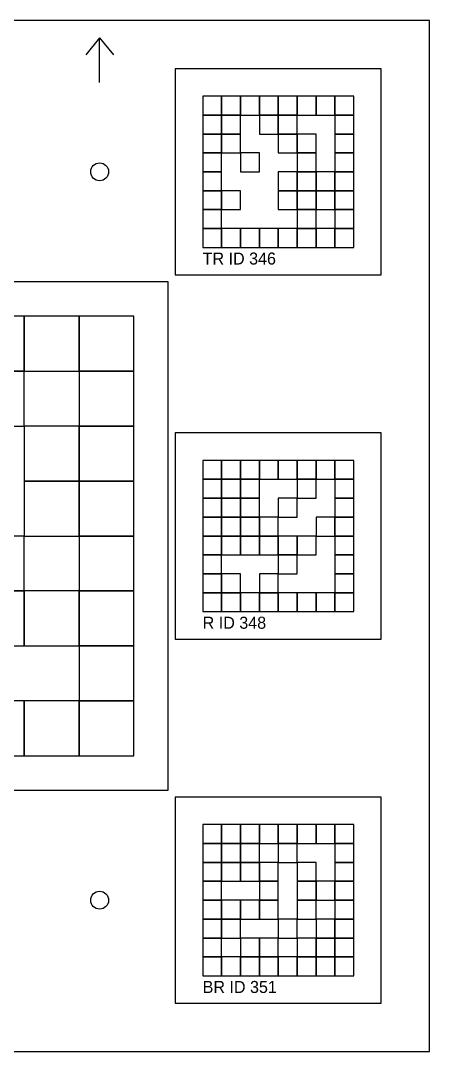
# Model space of a CAD drawing. Extents: x 0 to 1260, y -12 to 1580.
# Drawn here: x 1141 to 1260, y 960 to 1260 of the extents above; entities that cross this region are included whole.
import ezdxf

# ---------------------------------------------------------------- set-up
doc = ezdxf.new("R2010")
doc.units = 0
for name, color, linetype in [('BLACK_POCKET', 7, 'CONTINUOUS'), ('CUT', 7, 'CONTINUOUS'), ('LABEL', 3, 'CONTINUOUS'), ('MOUNT_HOLE', 6, 'CONTINUOUS'), ('ORIENTATION', 7, 'CONTINUOUS'), ('QUIET_ZONE', 5, 'CONTINUOUS'), ('TAG_BOUNDARY', 8, 'CONTINUOUS')]:
    doc.layers.add(name, color=color, linetype=linetype)

msp = doc.modelspace()

# ---------------------------------------------------------------- linework, layer by layer
at = {"layer": 'BLACK_POCKET'}
for p, q in [((1199.5, 1238), (1194, 1238)), ((1194, 1238), (1194, 1232.5)), ((1199.5, 1232.5), (1199.5, 1238)), ((1205, 1238), (1199.5, 1238)), ((1199.5, 1238), (1199.5, 1232.5)), ((1205, 1232.5), (1205, 1238)), ((1210.5, 1238), (1205, 1238)), ((1205, 1238), (1205, 1232.5)), ((1210.5, 1232.5), (1210.5, 1238)), ((1216, 1238), (1210.5, 1238)), ((1210.5, 1238), (1210.5, 1232.5)), ((1216, 1232.5), (1216, 1238)), ((1221.5, 1238), (1216, 1238)), ((1216, 1238), (1216, 1232.5)), ((1221.5, 1232.5), (1221.5, 1238)), ((1227, 1238), (1221.5, 1238)), ((1221.5, 1238), (1221.5, 1232.5)), ((1227, 1232.5), (1227, 1238)), ((1232.5, 1238), (1227, 1238)), ((1227, 1238), (1227, 1232.5)), ((1232.5, 1232.5), (1232.5, 1238)), ((1238, 1238), (1232.5, 1238)), ((1232.5, 1238), (1232.5, 1232.5)), ((1238, 1232.5), (1238, 1238)), ((1194, 1232.5), (1199.5, 1232.5)), ((1199.5, 1232.5), (1194, 1232.5)), ((1194, 1232.5), (1194, 1227)), ((1199.5, 1232.5), (1205, 1232.5)), ((1199.5, 1227), (1199.5, 1232.5)), ((1205, 1232.5), (1199.5, 1232.5)), ((1199.5, 1232.5), (1199.5, 1227)), ((1205, 1232.5), (1210.5, 1232.5)), ((1205, 1227), (1205, 1232.5)), ((1210.5, 1232.5), (1216, 1232.5)), ((1216, 1232.5), (1210.5, 1232.5)), ((1210.5, 1232.5), (1210.5, 1227)), ((1216, 1232.5), (1221.5, 1232.5)), ((1216, 1227), (1216, 1232.5)), ((1221.5, 1232.5), (1216, 1232.5)), ((1216, 1232.5), (1216, 1227)), ((1221.5, 1232.5), (1227, 1232.5)), ((1221.5, 1227), (1221.5, 1232.5)), ((1227, 1232.5), (1232.5, 1232.5)), ((1232.5, 1232.5), (1238, 1232.5)), ((1238, 1232.5), (1232.5, 1232.5)), ((1232.5, 1232.5), (1232.5, 1227)), ((1238, 1227), (1238, 1232.5)), ((1194, 1227), (1199.5, 1227)), ((1199.5, 1227), (1194, 1227)), ((1194, 1227), (1194, 1221.5)), ((1199.5, 1227), (1205, 1227)), ((1199.5, 1221.5), (1199.5, 1227)), ((1205, 1227), (1199.5, 1227)), ((1199.5, 1227), (1199.5, 1221.5)), ((1205, 1221.5), (1205, 1227)), ((1210.5, 1227), (1216, 1227)), ((1216, 1227), (1221.5, 1227)), ((1221.5, 1227), (1216, 1227)), ((1216, 1227), (1216, 1221.5)), ((1221.5, 1221.5), (1221.5, 1227)), ((1227, 1227), (1221.5, 1227)), ((1221.5, 1227), (1221.5, 1221.5)), ((1227, 1221.5), (1227, 1227)), ((1232.5, 1227), (1238, 1227)), ((1238, 1227), (1232.5, 1227)), ((1232.5, 1227), (1232.5, 1221.5)), ((1238, 1221.5), (1238, 1227)), ((1194, 1221.5), (1199.5, 1221.5)), ((1199.5, 1221.5), (1194, 1221.5)), ((1194, 1221.5), (1194, 1216)), ((1199.5, 1221.5), (1205, 1221.5)), ((1199.5, 1216), (1199.5, 1221.5)), ((1210.5, 1221.5), (1205, 1221.5)), ((1205, 1221.5), (1205, 1216)), ((1210.5, 1216), (1210.5, 1221.5)), ((1216, 1221.5), (1221.5, 1221.5)), ((1221.5, 1221.5), (1227, 1221.5)), ((1227, 1221.5), (1221.5, 1221.5)), ((1221.5, 1221.5), (1221.5, 1216)), ((1227, 1216), (1227, 1221.5)), ((1232.5, 1221.5), (1238, 1221.5)), ((1238, 1221.5), (1232.5, 1221.5)), ((1232.5, 1221.5), (1232.5, 1216)), ((1238, 1216), (1238, 1221.5)), ((1194, 1216), (1199.5, 1216)), ((1199.5, 1216), (1194, 1216)), ((1194, 1216), (1194, 1210.5)), ((1199.5, 1210.5), (1199.5, 1216)), ((1205, 1216), (1210.5, 1216)), ((1221.5, 1216), (1216, 1216)), ((1216, 1216), (1216, 1210.5)), ((1221.5, 1216), (1227, 1216)), ((1221.5, 1210.5), (1221.5, 1216)), ((1227, 1216), (1221.5, 1216)), ((1221.5, 1216), (1221.5, 1210.5)), ((1227, 1210.5), (1227, 1216)), ((1232.5, 1216), (1227, 1216)), ((1227, 1216), (1227, 1210.5)), ((1232.5, 1216), (1238, 1216)), ((1232.5, 1210.5), (1232.5, 1216)), ((1238, 1216), (1232.5, 1216)), ((1232.5, 1216), (1232.5, 1210.5)), ((1238, 1210.5), (1238, 1216)), ((1194, 1210.5), (1199.5, 1210.5)), ((1199.5, 1210.5), (1194, 1210.5)), ((1194, 1210.5), (1194, 1205)), ((1199.5, 1205), (1199.5, 1210.5)), ((1205, 1210.5), (1199.5, 1210.5)), ((1199.5, 1210.5), (1199.5, 1205)), ((1205, 1205), (1205, 1210.5)), ((1216, 1210.5), (1221.5, 1210.5)), ((1221.5, 1210.5), (1216, 1210.5)), ((1216, 1210.5), (1216, 1205)), ((1221.5, 1210.5), (1227, 1210.5)), ((1221.5, 1205), (1221.5, 1210.5)), ((1227, 1210.5), (1221.5, 1210.5)), ((1221.5, 1210.5), (1221.5, 1205)), ((1227, 1210.5), (1232.5, 1210.5)), ((1227, 1205), (1227, 1210.5)), ((1232.5, 1210.5), (1227, 1210.5)), ((1227, 1210.5), (1227, 1205)), ((1232.5, 1210.5), (1238, 1210.5)), ((1232.5, 1205), (1232.5, 1210.5)), ((1238, 1210.5), (1232.5, 1210.5)), ((1232.5, 1210.5), (1232.5, 1205)), ((1238, 1205), (1238, 1210.5)), ((1194, 1205), (1199.5, 1205)), ((1199.5, 1205), (1194, 1205)), ((1194, 1205), (1194, 1199.5)), ((1199.5, 1205), (1205, 1205)), ((1199.5, 1199.5), (1199.5, 1205)), ((1216, 1205), (1221.5, 1205)), ((1221.5, 1205), (1227, 1205)), ((1227, 1205), (1221.5, 1205)), ((1221.5, 1205), (1221.5, 1199.5)), ((1227, 1205), (1232.5, 1205)), ((1227, 1199.5), (1227, 1205)), ((1232.5, 1205), (1238, 1205)), ((1238, 1205), (1232.5, 1205)), ((1232.5, 1205), (1232.5, 1199.5)), ((1238, 1199.5), (1238, 1205)), ((1194, 1199.5), (1199.5, 1199.5)), ((1199.5, 1199.5), (1194, 1199.5)), ((1194, 1199.5), (1194, 1194)), ((1199.5, 1194), (1199.5, 1199.5)), ((1205, 1199.5), (1199.5, 1199.5)), ((1199.5, 1199.5), (1199.5, 1194)), ((1205, 1194), (1205, 1199.5)), ((1210.5, 1199.5), (1205, 1199.5)), ((1205, 1199.5), (1205, 1194)), ((1210.5, 1194), (1210.5, 1199.5)), ((1216, 1199.5), (1210.5, 1199.5)), ((1210.5, 1199.5), (1210.5, 1194)), ((1216, 1194), (1216, 1199.5)), ((1221.5, 1199.5), (1216, 1199.5)), ((1216, 1199.5), (1216, 1194)), ((1221.5, 1199.5), (1227, 1199.5)), ((1221.5, 1194), (1221.5, 1199.5)), ((1227, 1199.5), (1221.5, 1199.5)), ((1221.5, 1199.5), (1221.5, 1194)), ((1227, 1194), (1227, 1199.5)), ((1232.5, 1199.5), (1227, 1199.5)), ((1227, 1199.5), (1227, 1194)), ((1232.5, 1199.5), (1238, 1199.5)), ((1232.5, 1194), (1232.5, 1199.5)), ((1238, 1199.5), (1232.5, 1199.5)), ((1232.5, 1199.5), (1232.5, 1194)), ((1238, 1194), (1238, 1199.5)), ((1194, 1194), (1199.5, 1194)), ((1199.5, 1194), (1205, 1194)), ((1205, 1194), (1210.5, 1194)), ((1210.5, 1194), (1216, 1194)), ((1216, 1194), (1221.5, 1194)), ((1221.5, 1194), (1227, 1194)), ((1227, 1194), (1232.5, 1194)), ((1232.5, 1194), (1238, 1194)), ((1142, 1174), (1126, 1174)), ((1142, 1158), (1142, 1174)), ((1158, 1174), (1142, 1174)), ((1142, 1174), (1142, 1158)), ((1158, 1158), (1158, 1174)), ((1174, 1174), (1158, 1174)), ((1158, 1174), (1158, 1158)), ((1174, 1158), (1174, 1174)), ((1126, 1158), (1142, 1158)), ((1142, 1158), (1126, 1158)), ((1142, 1158), (1158, 1158)), ((1142, 1142), (1142, 1158)), ((1158, 1158), (1174, 1158)), ((1174, 1158), (1158, 1158)), ((1158, 1158), (1158, 1142)), ((1174, 1142), (1174, 1158)), ((1126, 1142), (1142, 1142)), ((1158, 1142), (1142, 1142)), ((1142, 1142), (1142, 1126)), ((1158, 1142), (1174, 1142)), ((1158, 1126), (1158, 1142)), ((1174, 1142), (1158, 1142)), ((1158, 1142), (1158, 1126)), ((1174, 1126), (1174, 1142)), ((1199.5, 1132), (1194, 1132)), ((1194, 1132), (1194, 1126.5)), ((1199.5, 1126.5), (1199.5, 1132)), ((1205, 1132), (1199.5, 1132)), ((1199.5, 1132), (1199.5, 1126.5)), ((1205, 1126.5), (1205, 1132)), ((1210.5, 1132), (1205, 1132)), ((1205, 1132), (1205, 1126.5)), ((1210.5, 1126.5), (1210.5, 1132)), ((1216, 1132), (1210.5, 1132)), ((1210.5, 1132), (1210.5, 1126.5)), ((1216, 1126.5), (1216, 1132)), ((1221.5, 1132), (1216, 1132)), ((1216, 1132), (1216, 1126.5)), ((1221.5, 1126.5), (1221.5, 1132)), ((1227, 1132), (1221.5, 1132)), ((1221.5, 1132), (1221.5, 1126.5)), ((1227, 1126.5), (1227, 1132)), ((1232.5, 1132), (1227, 1132)), ((1227, 1132), (1227, 1126.5)), ((1232.5, 1126.5), (1232.5, 1132)), ((1238, 1132), (1232.5, 1132)), ((1232.5, 1132), (1232.5, 1126.5)), ((1238, 1126.5), (1238, 1132)), ((1142, 1126), (1158, 1126)), ((1158, 1126), (1142, 1126)), ((1142, 1126), (1142, 1110)), ((1158, 1126), (1174, 1126)), ((1158, 1110), (1158, 1126)), ((1174, 1126), (1158, 1126)), ((1158, 1126), (1158, 1110)), ((1174, 1110), (1174, 1126)), ((1194, 1126.5), (1199.5, 1126.5)), ((1199.5, 1126.5), (1194, 1126.5)), ((1194, 1126.5), (1194, 1121)), ((1199.5, 1126.5), (1205, 1126.5)), ((1199.5, 1121), (1199.5, 1126.5)), ((1205, 1126.5), (1199.5, 1126.5)), ((1199.5, 1126.5), (1199.5, 1121)), ((1205, 1126.5), (1210.5, 1126.5)), ((1205, 1121), (1205, 1126.5)), ((1210.5, 1126.5), (1205, 1126.5)), ((1205, 1126.5), (1205, 1121)), ((1210.5, 1126.5), (1216, 1126.5)), ((1210.5, 1121), (1210.5, 1126.5)), ((1216, 1126.5), (1221.5, 1126.5)), ((1221.5, 1126.5), (1227, 1126.5)), ((1227, 1126.5), (1221.5, 1126.5)), ((1221.5, 1126.5), (1221.5, 1121)), ((1227, 1126.5), (1232.5, 1126.5)), ((1227, 1121), (1227, 1126.5)), ((1232.5, 1126.5), (1238, 1126.5)), ((1238, 1126.5), (1232.5, 1126.5)), ((1232.5, 1126.5), (1232.5, 1121)), ((1238, 1121), (1238, 1126.5)), ((1194, 1121), (1199.5, 1121)), ((1199.5, 1121), (1194, 1121)), ((1194, 1121), (1194, 1115.5)), ((1199.5, 1121), (1205, 1121)), ((1199.5, 1115.5), (1199.5, 1121)), ((1205, 1121), (1199.5, 1121)), ((1199.5, 1121), (1199.5, 1115.5)), ((1205, 1121), (1210.5, 1121)), ((1205, 1115.5), (1205, 1121)), ((1210.5, 1121), (1205, 1121)), ((1205, 1121), (1205, 1115.5)), ((1210.5, 1115.5), (1210.5, 1121)), ((1221.5, 1121), (1216, 1121)), ((1216, 1121), (1216, 1115.5)), ((1221.5, 1121), (1227, 1121)), ((1221.5, 1115.5), (1221.5, 1121)), ((1232.5, 1121), (1238, 1121)), ((1238, 1121), (1232.5, 1121)), ((1232.5, 1121), (1232.5, 1115.5)), ((1238, 1115.5), (1238, 1121)), ((1194, 1115.5), (1199.5, 1115.5)), ((1199.5, 1115.5), (1194, 1115.5)), ((1194, 1115.5), (1194, 1110)), ((1199.5, 1115.5), (1205, 1115.5)), ((1199.5, 1110), (1199.5, 1115.5)), ((1205, 1115.5), (1199.5, 1115.5)), ((1199.5, 1115.5), (1199.5, 1110)), ((1205, 1115.5), (1210.5, 1115.5)), ((1205, 1110), (1205, 1115.5)), ((1210.5, 1115.5), (1205, 1115.5)), ((1205, 1115.5), (1205, 1110)), ((1210.5, 1110), (1210.5, 1115.5)), ((1216, 1115.5), (1210.5, 1115.5)), ((1210.5, 1115.5), (1210.5, 1110)), ((1216, 1115.5), (1221.5, 1115.5)), ((1216, 1110), (1216, 1115.5)), ((1232.5, 1115.5), (1227, 1115.5)), ((1227, 1115.5), (1227, 1110)), ((1232.5, 1115.5), (1238, 1115.5)), ((1232.5, 1110), (1232.5, 1115.5)), ((1238, 1115.5), (1232.5, 1115.5)), ((1232.5, 1115.5), (1232.5, 1110)), ((1238, 1110), (1238, 1115.5)), ((1142, 1110), (1126, 1110)), ((1142, 1110), (1158, 1110)), ((1142, 1094), (1142, 1110)), ((1158, 1110), (1174, 1110)), ((1174, 1110), (1158, 1110)), ((1158, 1110), (1158, 1094)), ((1174, 1094), (1174, 1110)), ((1194, 1110), (1199.5, 1110)), ((1199.5, 1110), (1194, 1110)), ((1194, 1110), (1194, 1104.5)), ((1199.5, 1110), (1205, 1110)), ((1199.5, 1104.5), (1199.5, 1110)), ((1205, 1110), (1199.5, 1110)), ((1199.5, 1110), (1199.5, 1104.5)), ((1205, 1110), (1210.5, 1110)), ((1205, 1104.5), (1205, 1110)), ((1210.5, 1110), (1205, 1110)), ((1205, 1110), (1205, 1104.5)), ((1210.5, 1110), (1216, 1110)), ((1210.5, 1104.5), (1210.5, 1110)), ((1216, 1110), (1210.5, 1110)), ((1210.5, 1110), (1210.5, 1104.5)), ((1216, 1104.5), (1216, 1110)), ((1221.5, 1110), (1216, 1110)), ((1216, 1110), (1216, 1104.5)), ((1221.5, 1104.5), (1221.5, 1110)), ((1227, 1110), (1221.5, 1110)), ((1221.5, 1110), (1221.5, 1104.5)), ((1227, 1110), (1232.5, 1110)), ((1227, 1104.5), (1227, 1110)), ((1232.5, 1110), (1238, 1110)), ((1238, 1110), (1232.5, 1110)), ((1232.5, 1110), (1232.5, 1104.5)), ((1238, 1104.5), (1238, 1110)), ((1194, 1104.5), (1199.5, 1104.5)), ((1199.5, 1104.5), (1194, 1104.5)), ((1194, 1104.5), (1194, 1099)), ((1199.5, 1104.5), (1205, 1104.5)), ((1199.5, 1099), (1199.5, 1104.5)), ((1205, 1104.5), (1210.5, 1104.5)), ((1210.5, 1104.5), (1216, 1104.5)), ((1216, 1104.5), (1221.5, 1104.5)), ((1221.5, 1104.5), (1216, 1104.5)), ((1216, 1104.5), (1216, 1099)), ((1221.5, 1104.5), (1227, 1104.5)), ((1221.5, 1099), (1221.5, 1104.5)), ((1232.5, 1104.5), (1238, 1104.5)), ((1238, 1104.5), (1232.5, 1104.5)), ((1232.5, 1104.5), (1232.5, 1099)), ((1238, 1099), (1238, 1104.5)), ((1194, 1099), (1199.5, 1099)), ((1199.5, 1099), (1194, 1099)), ((1194, 1099), (1194, 1093.5)), ((1199.5, 1093.5), (1199.5, 1099)), ((1205, 1099), (1199.5, 1099)), ((1199.5, 1099), (1199.5, 1093.5)), ((1205, 1093.5), (1205, 1099)), ((1216, 1099), (1210.5, 1099)), ((1210.5, 1099), (1210.5, 1093.5)), ((1216, 1099), (1221.5, 1099)), ((1216, 1093.5), (1216, 1099)), ((1232.5, 1099), (1238, 1099)), ((1238, 1099), (1232.5, 1099)), ((1232.5, 1099), (1232.5, 1093.5)), ((1238, 1093.5), (1238, 1099)), ((1126, 1094), (1142, 1094)), ((1142, 1094), (1126, 1094)), ((1142, 1078), (1142, 1094)), ((1158, 1094), (1142, 1094)), ((1142, 1094), (1142, 1078)), ((1158, 1094), (1174, 1094)), ((1158, 1078), (1158, 1094)), ((1174, 1094), (1158, 1094)), ((1158, 1094), (1158, 1078)), ((1174, 1078), (1174, 1094)), ((1194, 1093.5), (1199.5, 1093.5)), ((1199.5, 1093.5), (1194, 1093.5)), ((1194, 1093.5), (1194, 1088)), ((1199.5, 1093.5), (1205, 1093.5)), ((1199.5, 1088), (1199.5, 1093.5)), ((1205, 1093.5), (1199.5, 1093.5)), ((1199.5, 1093.5), (1199.5, 1088)), ((1205, 1088), (1205, 1093.5)), ((1210.5, 1093.5), (1205, 1093.5)), ((1205, 1093.5), (1205, 1088)), ((1210.5, 1093.5), (1216, 1093.5)), ((1210.5, 1088), (1210.5, 1093.5)), ((1216, 1093.5), (1210.5, 1093.5)), ((1210.5, 1093.5), (1210.5, 1088)), ((1216, 1088), (1216, 1093.5)), ((1221.5, 1093.5), (1216, 1093.5)), ((1216, 1093.5), (1216, 1088)), ((1221.5, 1088), (1221.5, 1093.5)), ((1227, 1093.5), (1221.5, 1093.5)), ((1221.5, 1093.5), (1221.5, 1088)), ((1227, 1088), (1227, 1093.5)), ((1232.5, 1093.5), (1227, 1093.5)), ((1227, 1093.5), (1227, 1088)), ((1232.5, 1093.5), (1238, 1093.5)), ((1232.5, 1088), (1232.5, 1093.5)), ((1238, 1093.5), (1232.5, 1093.5)), ((1232.5, 1093.5), (1232.5, 1088)), ((1238, 1088), (1238, 1093.5)), ((1194, 1088), (1199.5, 1088)), ((1199.5, 1088), (1205, 1088)), ((1205, 1088), (1210.5, 1088)), ((1210.5, 1088), (1216, 1088)), ((1216, 1088), (1221.5, 1088)), ((1221.5, 1088), (1227, 1088)), ((1227, 1088), (1232.5, 1088)), ((1232.5, 1088), (1238, 1088)), ((1126, 1078), (1142, 1078)), ((1142, 1078), (1158, 1078)), ((1158, 1078), (1174, 1078)), ((1174, 1078), (1158, 1078)), ((1158, 1078), (1158, 1062)), ((1174, 1062), (1174, 1078)), ((1142, 1062), (1126, 1062)), ((1142, 1046), (1142, 1062)), ((1158, 1062), (1142, 1062)), ((1142, 1062), (1142, 1046)), ((1158, 1062), (1174, 1062)), ((1158, 1046), (1158, 1062)), ((1174, 1062), (1158, 1062)), ((1158, 1062), (1158, 1046)), ((1174, 1046), (1174, 1062)), ((1126, 1046), (1142, 1046)), ((1142, 1046), (1158, 1046)), ((1158, 1046), (1174, 1046)), ((1199.5, 1026), (1194, 1026)), ((1194, 1026), (1194, 1020.5)), ((1199.5, 1020.5), (1199.5, 1026)), ((1205, 1026), (1199.5, 1026)), ((1199.5, 1026), (1199.5, 1020.5)), ((1205, 1020.5), (1205, 1026)), ((1210.5, 1026), (1205, 1026)), ((1205, 1026), (1205, 1020.5)), ((1210.5, 1020.5), (1210.5, 1026)), ((1216, 1026), (1210.5, 1026)), ((1210.5, 1026), (1210.5, 1020.5)), ((1216, 1020.5), (1216, 1026)), ((1221.5, 1026), (1216, 1026)), ((1216, 1026), (1216, 1020.5)), ((1221.5, 1020.5), (1221.5, 1026)), ((1227, 1026), (1221.5, 1026)), ((1221.5, 1026), (1221.5, 1020.5)), ((1227, 1020.5), (1227, 1026)), ((1232.5, 1026), (1227, 1026)), ((1227, 1026), (1227, 1020.5)), ((1232.5, 1020.5), (1232.5, 1026)), ((1238, 1026), (1232.5, 1026)), ((1232.5, 1026), (1232.5, 1020.5)), ((1238, 1020.5), (1238, 1026)), ((1194, 1020.5), (1199.5, 1020.5)), ((1199.5, 1020.5), (1194, 1020.5)), ((1194, 1020.5), (1194, 1015)), ((1199.5, 1020.5), (1205, 1020.5)), ((1199.5, 1015), (1199.5, 1020.5)), ((1205, 1020.5), (1199.5, 1020.5)), ((1199.5, 1020.5), (1199.5, 1015)), ((1205, 1020.5), (1210.5, 1020.5)), ((1205, 1015), (1205, 1020.5)), ((1210.5, 1020.5), (1205, 1020.5)), ((1205, 1020.5), (1205, 1015)), ((1210.5, 1020.5), (1216, 1020.5)), ((1210.5, 1015), (1210.5, 1020.5)), ((1216, 1020.5), (1221.5, 1020.5)), ((1221.5, 1020.5), (1216, 1020.5)), ((1216, 1020.5), (1216, 1015)), ((1221.5, 1020.5), (1227, 1020.5)), ((1221.5, 1015), (1221.5, 1020.5)), ((1227, 1020.5), (1232.5, 1020.5)), ((1232.5, 1020.5), (1238, 1020.5)), ((1238, 1020.5), (1232.5, 1020.5)), ((1232.5, 1020.5), (1232.5, 1015)), ((1238, 1015), (1238, 1020.5)), ((1194, 1015), (1199.5, 1015)), ((1199.5, 1015), (1194, 1015)), ((1194, 1015), (1194, 1009.5)), ((1199.5, 1015), (1205, 1015)), ((1199.5, 1009.5), (1199.5, 1015)), ((1205, 1015), (1199.5, 1015)), ((1199.5, 1015), (1199.5, 1009.5)), ((1205, 1015), (1210.5, 1015)), ((1205, 1009.5), (1205, 1015)), ((1210.5, 1015), (1205, 1015)), ((1205, 1015), (1205, 1009.5)), ((1210.5, 1009.5), (1210.5, 1015)), ((1216, 1015), (1210.5, 1015)), ((1210.5, 1015), (1210.5, 1009.5)), ((1216, 1015), (1221.5, 1015)), ((1216, 1009.5), (1216, 1015)), ((1227, 1015), (1221.5, 1015)), ((1221.5, 1015), (1221.5, 1009.5)), ((1227, 1009.5), (1227, 1015)), ((1232.5, 1015), (1238, 1015)), ((1238, 1015), (1232.5, 1015)), ((1232.5, 1015), (1232.5, 1009.5)), ((1238, 1009.5), (1238, 1015)), ((1194, 1009.5), (1199.5, 1009.5)), ((1199.5, 1009.5), (1194, 1009.5)), ((1194, 1009.5), (1194, 1004)), ((1199.5, 1009.5), (1205, 1009.5)), ((1199.5, 1004), (1199.5, 1009.5)), ((1205, 1009.5), (1210.5, 1009.5)), ((1210.5, 1009.5), (1216, 1009.5)), ((1216, 1009.5), (1210.5, 1009.5)), ((1210.5, 1009.5), (1210.5, 1004)), ((1216, 1004), (1216, 1009.5)), ((1221.5, 1009.5), (1227, 1009.5)), ((1227, 1009.5), (1221.5, 1009.5)), ((1221.5, 1009.5), (1221.5, 1004)), ((1227, 1004), (1227, 1009.5)), ((1232.5, 1009.5), (1227, 1009.5)), ((1227, 1009.5), (1227, 1004)), ((1232.5, 1009.5), (1238, 1009.5)), ((1232.5, 1004), (1232.5, 1009.5)), ((1238, 1009.5), (1232.5, 1009.5)), ((1232.5, 1009.5), (1232.5, 1004)), ((1238, 1004), (1238, 1009.5)), ((1194, 1004), (1199.5, 1004)), ((1199.5, 1004), (1194, 1004)), ((1194, 1004), (1194, 998.5)), ((1199.5, 998.5), (1199.5, 1004)), ((1205, 1004), (1199.5, 1004)), ((1199.5, 1004), (1199.5, 998.5)), ((1205, 998.5), (1205, 1004)), ((1210.5, 1004), (1205, 1004)), ((1205, 1004), (1205, 998.5)), ((1210.5, 1004), (1216, 1004)), ((1210.5, 998.5), (1210.5, 1004)), ((1216, 1004), (1210.5, 1004)), ((1210.5, 1004), (1210.5, 998.5)), ((1216, 998.5), (1216, 1004)), ((1221.5, 1004), (1227, 1004)), ((1227, 1004), (1221.5, 1004)), ((1221.5, 1004), (1221.5, 998.5)), ((1227, 1004), (1232.5, 1004)), ((1227, 998.5), (1227, 1004)), ((1232.5, 1004), (1238, 1004)), ((1238, 1004), (1232.5, 1004)), ((1232.5, 1004), (1232.5, 998.5)), ((1238, 998.5), (1238, 1004)), ((1194, 998.5), (1199.5, 998.5)), ((1199.5, 998.5), (1194, 998.5)), ((1194, 998.5), (1194, 993)), ((1199.5, 998.5), (1205, 998.5)), ((1199.5, 993), (1199.5, 998.5)), ((1205, 998.5), (1199.5, 998.5)), ((1199.5, 998.5), (1199.5, 993)), ((1205, 998.5), (1210.5, 998.5)), ((1205, 993), (1205, 998.5)), ((1210.5, 998.5), (1216, 998.5)), ((1221.5, 998.5), (1216, 998.5)), ((1216, 998.5), (1216, 993)), ((1221.5, 998.5), (1227, 998.5)), ((1221.5, 993), (1221.5, 998.5)), ((1232.5, 998.5), (1227, 998.5)), ((1227, 998.5), (1227, 993)), ((1232.5, 998.5), (1238, 998.5)), ((1232.5, 993), (1232.5, 998.5)), ((1238, 998.5), (1232.5, 998.5)), ((1232.5, 998.5), (1232.5, 993)), ((1238, 993), (1238, 998.5)), ((1194, 993), (1199.5, 993)), ((1199.5, 993), (1194, 993)), ((1194, 993), (1194, 987.5)), ((1199.5, 993), (1205, 993)), ((1199.5, 987.5), (1199.5, 993)), ((1210.5, 993), (1205, 993)), ((1205, 993), (1205, 987.5)), ((1210.5, 987.5), (1210.5, 993)), ((1216, 993), (1210.5, 993)), ((1210.5, 993), (1210.5, 987.5)), ((1216, 993), (1221.5, 993)), ((1216, 987.5), (1216, 993)), ((1227, 993), (1221.5, 993)), ((1221.5, 993), (1221.5, 987.5)), ((1227, 993), (1232.5, 993)), ((1227, 987.5), (1227, 993)), ((1232.5, 993), (1227, 993)), ((1227, 993), (1227, 987.5)), ((1232.5, 993), (1238, 993)), ((1232.5, 987.5), (1232.5, 993)), ((1238, 993), (1232.5, 993)), ((1232.5, 993), (1232.5, 987.5)), ((1238, 987.5), (1238, 993)), ((1194, 987.5), (1199.5, 987.5)), ((1199.5, 987.5), (1194, 987.5)), ((1194, 987.5), (1194, 982)), ((1199.5, 982), (1199.5, 987.5)), ((1205, 987.5), (1199.5, 987.5)), ((1199.5, 987.5), (1199.5, 982)), ((1205, 987.5), (1210.5, 987.5)), ((1205, 982), (1205, 987.5)), ((1210.5, 987.5), (1205, 987.5)), ((1205, 987.5), (1205, 982)), ((1210.5, 987.5), (1216, 987.5)), ((1210.5, 982), (1210.5, 987.5)), ((1216, 987.5), (1210.5, 987.5)), ((1210.5, 987.5), (1210.5, 982)), ((1216, 982), (1216, 987.5)), ((1221.5, 987.5), (1216, 987.5)), ((1216, 987.5), (1216, 982)), ((1221.5, 987.5), (1227, 987.5)), ((1221.5, 982), (1221.5, 987.5)), ((1227, 987.5), (1221.5, 987.5)), ((1221.5, 987.5), (1221.5, 982)), ((1227, 987.5), (1232.5, 987.5)), ((1227, 982), (1227, 987.5)), ((1232.5, 987.5), (1227, 987.5)), ((1227, 987.5), (1227, 982)), ((1232.5, 987.5), (1238, 987.5)), ((1232.5, 982), (1232.5, 987.5)), ((1238, 987.5), (1232.5, 987.5)), ((1232.5, 987.5), (1232.5, 982)), ((1238, 982), (1238, 987.5)), ((1194, 982), (1199.5, 982)), ((1199.5, 982), (1205, 982)), ((1205, 982), (1210.5, 982)), ((1210.5, 982), (1216, 982)), ((1216, 982), (1221.5, 982)), ((1221.5, 982), (1227, 982)), ((1227, 982), (1232.5, 982)), ((1232.5, 982), (1238, 982))]:
    msp.add_line(p, q, dxfattribs=at)
at = {"layer": 'CUT'}
for p, q in [((1260, 1260), (960, 1260)), ((1260, 960), (1260, 1260)), ((960, 960), (1260, 960))]:
    msp.add_line(p, q, dxfattribs=at)
at = {"layer": 'MOUNT_HOLE'}
for centre in [(1164, 1216), (1164, 1004)]:
    msp.add_circle(centre, 2.6, dxfattribs=at)
at = {"layer": 'ORIENTATION'}
for p, q in [((1164, 1255), (1160, 1250)), ((1164, 1242), (1164, 1255)), ((1164, 1255), (1168, 1250))]:
    msp.add_line(p, q, dxfattribs=at)
at = {"layer": 'QUIET_ZONE'}
for p, q in [((1246, 1246), (1186, 1246)), ((1186, 1246), (1186, 1186)), ((1246, 1186), (1246, 1246)), ((1186, 1186), (1246, 1186)), ((1184, 1184), (1036, 1184)), ((1184, 1036), (1184, 1184)), ((1246, 1140), (1186, 1140)), ((1186, 1140), (1186, 1080)), ((1246, 1080), (1246, 1140)), ((1186, 1080), (1246, 1080)), ((1036, 1036), (1184, 1036)), ((1246, 1034), (1186, 1034)), ((1186, 1034), (1186, 974)), ((1246, 974), (1246, 1034)), ((1186, 974), (1246, 974))]:
    msp.add_line(p, q, dxfattribs=at)
at = {"layer": 'TAG_BOUNDARY'}
for p, q in [((1238, 1238), (1194, 1238)), ((1194, 1238), (1194, 1194)), ((1238, 1194), (1238, 1238)), ((1194, 1194), (1238, 1194)), ((1174, 1174), (1046, 1174)), ((1174, 1046), (1174, 1174)), ((1238, 1132), (1194, 1132)), ((1194, 1132), (1194, 1088)), ((1238, 1088), (1238, 1132)), ((1194, 1088), (1238, 1088)), ((1046, 1046), (1174, 1046)), ((1238, 1026), (1194, 1026)), ((1194, 1026), (1194, 982)), ((1238, 982), (1238, 1026)), ((1194, 982), (1238, 982))]:
    msp.add_line(p, q, dxfattribs=at)

# ---------------------------------------------------------------- texts
at = {"layer": 'LABEL'}
for s, p in [('TR ID 346', (1194, 1189)), ('R ID 348', (1194, 1083)), ('BR ID 351', (1194, 977))]:
    msp.add_text(s, height=3.5, dxfattribs=at).set_placement(p)

doc.saveas('drawing.dxf')
